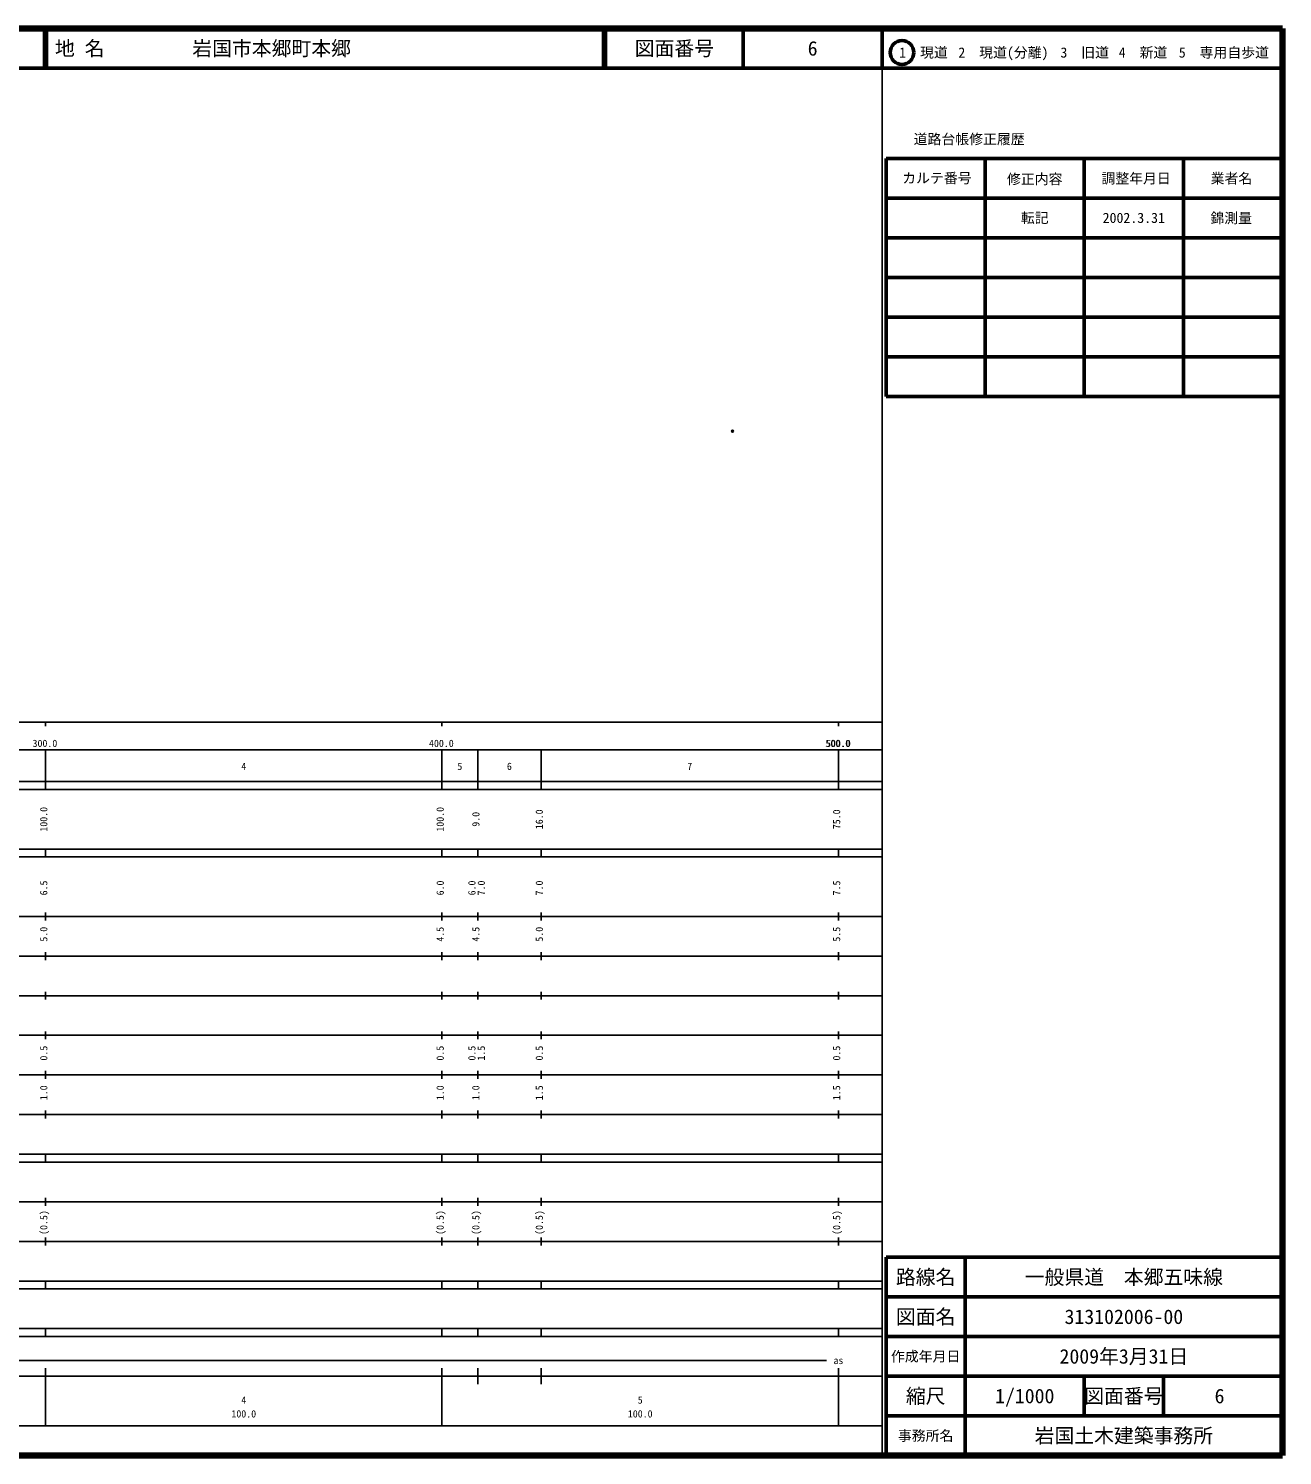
# Model space of a CAD drawing. Units: millimetres on the paper. Extents: x 40 to 680, y 20 to 380.
# Drawn here: x 363.7 to 680, y 20 to 380 of the extents above; entities that cross this region are included whole.
import ezdxf
from ezdxf.enums import TextEntityAlignment as Align

# ---------------------------------------------------------------- set-up
doc = ezdxf.new("R2010")
doc.units = ezdxf.units.MM
doc.header["$PDMODE"] = 32
doc.header["$PDSIZE"] = 0.5
doc.layers.add('M-OTRS', color=6, linetype='Continuous')
doc.layers.add('M-TTL-TXT', color=7, linetype='Continuous')
for name, color, linetype, lineweight in [('M-TTL', 2, 'Continuous', 140), ('M-TTL-BAND', 7, 'Continuous', 25), ('M-TTL-FRAM', 2, 'Continuous', 50), ('M-TTL-LINE', 7, 'Continuous', 50)]:
    doc.layers.add(name, color=color, linetype=linetype, lineweight=lineweight)
doc.styles.add('ＭＳ ゴシック', font='')
doc.styles.get('ＭＳ ゴシック').set_extended_font_data('MS Gothic')

msp = doc.modelspace()

# ---------------------------------------------------------------- linework, layer by layer
at = {"layer": 'M-OTRS'}
msp.add_point((541.279, 278.43), dxfattribs=at)
at = {"layer": 'M-TTL'}
for p, q in [((680, 380), (40, 380)), ((680, 20), (680, 380)), ((40, 20), (680, 20))]:
    msp.add_line(p, q, dxfattribs=at)
at = {"layer": 'M-TTL-BAND'}
for p, q in [((579, 20), (579, 370)), ((40, 205), (579, 205)), ((368, 205), (368, 204)), ((468, 205), (468, 204)), ((568, 205), (568, 204)), ((68, 198), (579, 198)), ((368, 188), (368, 198)), ((468, 188), (468, 198)), ((477, 188), (477, 198)), ((493, 188), (493, 198)), ((568, 188), (568, 198)), ((40, 190), (579, 190)), ((40, 188), (579, 188)), ((40, 173), (579, 173)), ((368, 171), (368, 173)), ((468, 171), (468, 173)), ((477, 171), (477, 173)), ((493, 171), (493, 173)), ((568, 171), (568, 173)), ((40, 171), (579, 171)), ((40, 156), (579, 156)), ((368, 155), (368, 157)), ((468, 155), (468, 157)), ((477, 155), (477, 157)), ((493, 155), (493, 157)), ((568, 155), (568, 157)), ((46, 146), (579, 146)), ((368, 145), (368, 147)), ((468, 145), (468, 147)), ((477, 145), (477, 147)), ((493, 145), (493, 147)), ((568, 145), (568, 147)), ((368, 135), (368, 137)), ((468, 135), (468, 137)), ((477, 135), (477, 137)), ((493, 135), (493, 137)), ((568, 135), (568, 137)), ((52, 136), (579, 136)), ((46, 126), (579, 126)), ((368, 125), (368, 127)), ((468, 125), (468, 127)), ((477, 125), (477, 127)), ((493, 125), (493, 127)), ((568, 125), (568, 127)), ((52, 116), (579, 116)), ((368, 115), (368, 117)), ((468, 115), (468, 117)), ((477, 115), (477, 117)), ((493, 115), (493, 117)), ((568, 115), (568, 117)), ((46, 106), (579, 106)), ((368, 105), (368, 107)), ((468, 105), (468, 107)), ((477, 105), (477, 107)), ((493, 105), (493, 107)), ((568, 105), (568, 107)), ((40, 96), (579, 96)), ((40, 94), (579, 94)), ((368, 94), (368, 96)), ((468, 94), (468, 96)), ((477, 94), (477, 96)), ((493, 94), (493, 96)), ((568, 94), (568, 96)), ((49, 84), (579, 84)), ((368, 83), (368, 85)), ((468, 83), (468, 85)), ((477, 83), (477, 85)), ((493, 83), (493, 85)), ((568, 83), (568, 85)), ((40, 74), (579, 74)), ((368, 73), (368, 75)), ((468, 73), (468, 75)), ((477, 73), (477, 75)), ((493, 73), (493, 75)), ((568, 73), (568, 75)), ((40, 64), (579, 64)), ((40, 62), (579, 62)), ((368, 62), (368, 64)), ((468, 62), (468, 64)), ((477, 62), (477, 64)), ((493, 62), (493, 64)), ((568, 62), (568, 64)), ((40, 52), (579, 52)), ((368, 50), (368, 52)), ((468, 50), (468, 52)), ((477, 50), (477, 52)), ((493, 50), (493, 52)), ((568, 50), (568, 52)), ((40, 50), (579, 50)), ((71, 44), (565, 44)), ((40, 40), (579, 40)), ((368, 27.5), (368, 42)), ((468, 27.5), (468, 42)), ((477, 38), (477, 42)), ((493, 38), (493, 42)), ((568, 27.5), (568, 42)), ((68, 27.5), (579, 27.5))]:
    msp.add_line(p, q, dxfattribs=at)
at = {"layer": 'M-TTL-FRAM'}
for p, q in [((580, 347.197), (580, 287.197)), ((580, 347.197), (680, 347.197)), ((580, 287.197), (680, 287.197)), ((680, 70), (580, 70)), ((580, 70), (580, 20))]:
    msp.add_line(p, q, dxfattribs=at)
at = {"layer": 'M-TTL-LINE'}
for p, q in [((367.75, 380), (367.75, 370)), ((368.25, 380), (368.25, 370)), ((508.747, 380), (508.747, 370)), ((509.247, 380), (509.247, 370)), ((543.997, 380), (543.997, 370)), ((579, 380), (579, 370)), ((40, 370), (680, 370)), ((605, 347.197), (605, 287.197)), ((630, 347.197), (630, 287.197)), ((655, 347.197), (655, 287.197)), ((580, 337.197), (680, 337.197)), ((580, 327.197), (680, 327.197)), ((580, 317.197), (680, 317.197)), ((580, 307.197), (680, 307.197)), ((580, 297.197), (680, 297.197)), ((600, 70), (600, 20)), ((680, 60), (580, 60)), ((680, 50), (580, 50)), ((680, 40), (580, 40)), ((630, 40), (630, 30)), ((650, 40), (650, 30)), ((680, 30), (580, 30))]:
    msp.add_line(p, q, dxfattribs=at)
msp.add_circle((584.031, 373.958), 3, dxfattribs=at)

# ---------------------------------------------------------------- texts
at = {"layer": 'M-TTL-BAND', "style": 'ＭＳ ゴシック'}
for s, p in [('300.0', (367.844, 198.195)), ('400.0', (467.844, 198.195)), ('500.0', (567.844, 198.195)), ('500.0', (568, 198.195)), ('4', (418, 192.405)), ('5', (472.5, 192.405)), ('6', (485, 192.405)), ('7', (530.5, 192.405)), ('as', (568, 42.5)), ('4', (418, 32.523)), ('5', (518, 32.523)), ('100.0', (418, 29.033)), ('100.0', (518, 29.033))]:
    msp.add_text(s, height=1.833, dxfattribs=at).set_placement(p, align=Align.BOTTOM_CENTER)
for s, p in [('100.0', (369, 180.5)), ('100.0', (469, 180.5)), ('9.0', (478, 180.5)), ('16.0', (494, 180.5)), ('75.0', (569, 180.5)), ('6.5', (369, 163.174)), ('6.0', (469, 163.174)), ('6.0', (477, 163.174)), ('7.0', (479.37, 163.174)), ('7.0', (494, 163.174)), ('7.5', (569, 163.174)), ('5.0', (369, 151.5)), ('4.5', (469, 151.5)), ('4.5', (478, 151.5)), ('5.0', (494, 151.5)), ('5.5', (569, 151.5)), ('0.5', (369, 121.5)), ('0.5', (469, 121.5)), ('0.5', (477, 121.5)), ('1.5', (479.37, 121.5)), ('0.5', (494, 121.5)), ('0.5', (569, 121.5)), ('1.0', (369, 111.5)), ('1.0', (469, 111.5)), ('1.0', (478, 111.5)), ('1.5', (494, 111.5)), ('1.5', (569, 111.5)), ('(0.5)', (369, 78.764)), ('(0.5)', (469, 78.764)), ('(0.5)', (478, 78.764)), ('(0.5)', (494, 78.764)), ('(0.5)', (569, 78.764))]:
    msp.add_text(s, height=1.833, rotation=90, dxfattribs=at).set_placement(p, align=Align.BOTTOM_CENTER)
at = {"layer": 'M-TTL-TXT', "style": 'ＭＳ ゴシック'}
for s, p in [('地 名', (370.38, 375)), ('岩国市本郷町本郷', (405.024, 375))]:
    msp.add_text(s, height=3.666, dxfattribs=at).set_placement(p, align=Align.MIDDLE_LEFT)
for s, height, p in [('図面番号', 3.666, (526.622, 375)), ('6', 3.666, (561.497, 375)), ('1\u3000現道', 2.566, (589.448, 373.958)), ('2\u3000現道(分離)', 2.566, (609.619, 373.958)), ('3\u3000旧道', 2.566, (630.121, 373.958)), ('4\u3000新道', 2.566, (644.824, 373.958)), ('5\u3000専用自歩道', 2.566, (665.228, 373.958)), ('道路台帳修正履歴', 2.566, (600.968, 352.113)), ('カルテ番号', 2.566, (592.839, 342.277)), ('修正内容', 2.566, (617.509, 342.023)), ('調整年月日', 2.566, (643.089, 342.197)), ('業者名', 2.566, (667.134, 342.197)), ('転記', 2.566, (617.5, 332.245)), ('2002.3.31', 2.566, (642.5, 332.245)), ('錦測量', 2.566, (667.077, 332.189)), ('路線名', 3.666, (590, 65)), ('路線名', 3.666, (590, 65)), ('一般県道\u3000本郷五味線', 3.666, (640, 65)), ('図面名', 3.666, (590, 55)), ('図面名', 3.666, (590, 55)), ('313102006-00', 3.666, (640, 55)), ('2009年3月31日', 3.666, (640, 45)), ('作成年月日', 2.566, (590, 45)), ('作成年月日', 2.566, (590, 45)), ('縮尺', 3.666, (590, 35)), ('縮尺', 3.666, (590, 35)), ('1/1000', 3.666, (615, 35)), ('図面番号', 3.666, (640, 35)), ('図面番号', 3.666, (640, 35)), ('6', 3.666, (664.125, 35)), ('事務所名', 2.566, (590, 25)), ('事務所名', 2.566, (590, 25)), ('岩国土木建築事務所', 3.666, (640, 25))]:
    msp.add_text(s, height=height, dxfattribs=at).set_placement(p, align=Align.MIDDLE_CENTER)

doc.saveas('drawing.dxf')
